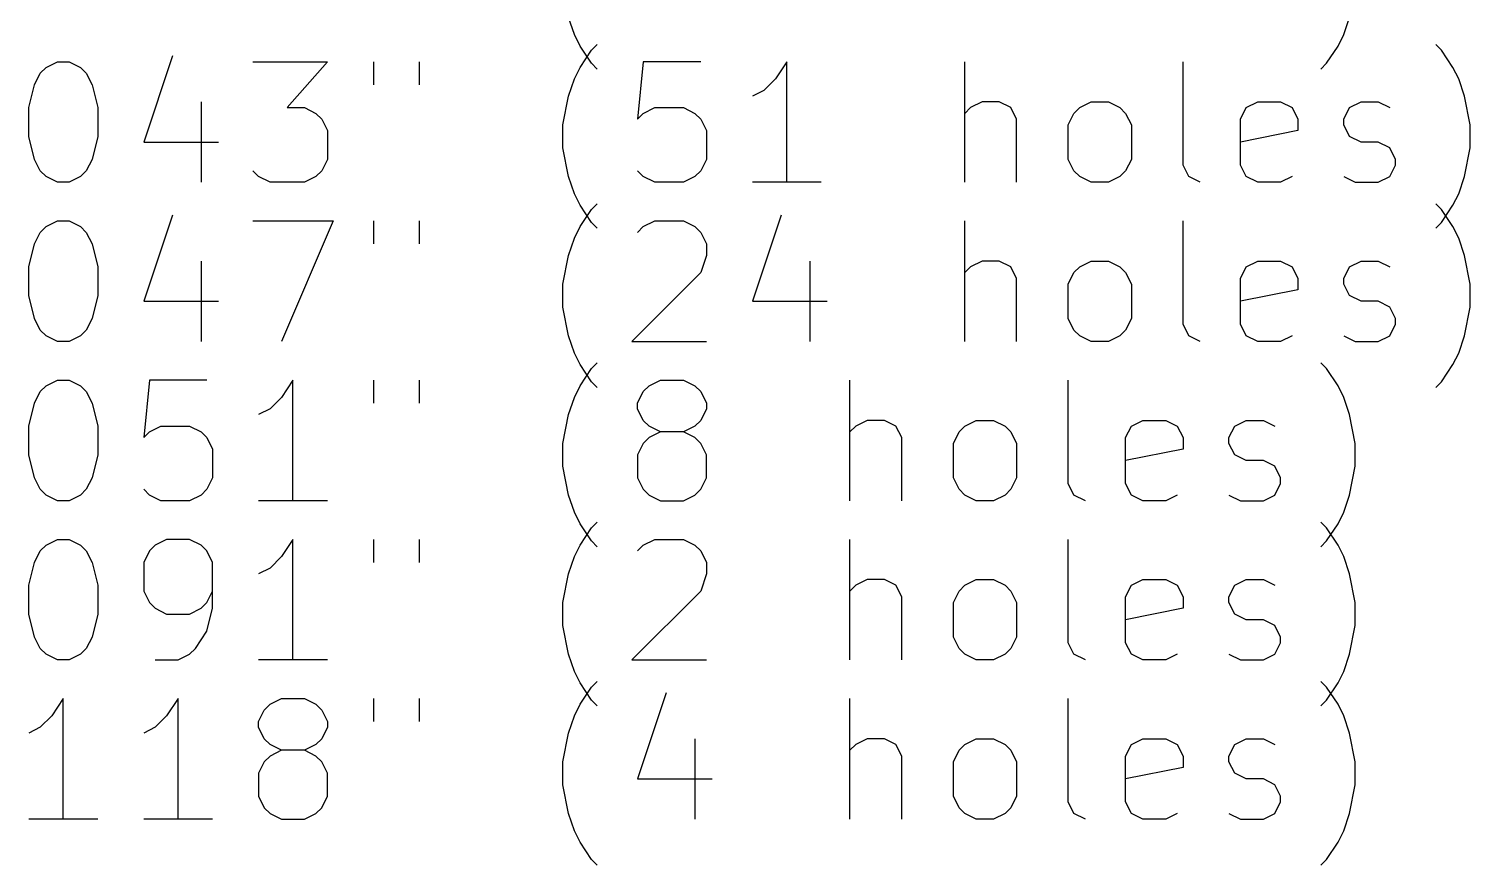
# Model space of a CAD drawing. Extents: x 97 to 184, y -160 to -34.
# Drawn here: x 132.83 to 168.68, y -159.72 to -138.93 of the extents above; entities that cross this region are included whole.
import ezdxf

# ---------------------------------------------------------------- set-up
doc = ezdxf.new("R2010")
doc.units = 0
doc.header["$MEASUREMENT"] = 0
doc.layers.add('BLACK', color=7, linetype='CONTINUOUS')

msp = doc.modelspace()

# ---------------------------------------------------------------- linework, layer by layer
at = {"layer": 'Black'}
for p, q in [((146.398, -139.068), (146.255, -138.639)), ((165.541, -139.068), (165.684, -138.639)), ((146.541, -139.354), (146.398, -139.068)), ((165.398, -139.354), (165.541, -139.068)), ((146.826, -139.782), (146.541, -139.354)), ((146.541, -139.885), (146.826, -139.456)), ((146.826, -139.456), (146.969, -139.314)), ((165.112, -139.782), (165.398, -139.354)), ((167.969, -139.456), (167.826, -139.314)), ((168.255, -139.885), (167.969, -139.456)), ((133.255, -139.885), (133.541, -139.742)), ((133.541, -139.742), (133.826, -139.742)), ((133.826, -139.742), (134.112, -139.885)), ((136.398, -139.599), (135.684, -141.742)), ((138.398, -139.742), (140.255, -139.742)), ((140.255, -139.742), (139.255, -140.885)), ((141.398, -139.742), (141.398, -140.314)), ((142.541, -139.742), (142.541, -140.314)), ((146.969, -139.925), (146.826, -139.782)), ((148.112, -139.742), (147.969, -141.171)), ((149.541, -139.742), (148.112, -139.742)), ((151.684, -139.742), (151.398, -140.171)), ((151.684, -142.742), (151.684, -139.742)), ((156.112, -142.742), (156.112, -139.742)), ((161.541, -142.314), (161.541, -139.742)), ((164.969, -139.925), (165.112, -139.782)), ((132.969, -140.314), (133.112, -140.028)), ((133.112, -140.028), (133.255, -139.885)), ((134.112, -139.885), (134.255, -140.028)), ((134.255, -140.028), (134.398, -140.314)), ((146.255, -140.599), (146.398, -140.171)), ((146.398, -140.171), (146.541, -139.885)), ((151.398, -140.171), (151.112, -140.456)), ((168.398, -140.171), (168.255, -139.885)), ((168.541, -140.599), (168.398, -140.171)), ((132.826, -140.885), (132.969, -140.314)), ((134.398, -140.314), (134.541, -140.885)), ((151.112, -140.456), (150.826, -140.599)), ((132.826, -141.599), (132.826, -140.885)), ((134.541, -140.885), (134.541, -141.599)), ((137.112, -140.742), (137.112, -142.742)), ((139.255, -140.885), (139.684, -140.885)), ((139.684, -140.885), (139.969, -141.028)), ((146.112, -141.314), (146.255, -140.599)), ((148.112, -141.028), (148.398, -140.885)), ((148.398, -140.885), (149.112, -140.885)), ((149.112, -140.885), (149.398, -141.028)), ((156.255, -140.885), (156.112, -141.028)), ((156.541, -140.742), (156.255, -140.885)), ((156.969, -140.742), (156.541, -140.742)), ((157.255, -140.885), (156.969, -140.742)), ((157.398, -141.171), (157.255, -140.885)), ((158.826, -141.028), (158.969, -140.885)), ((158.969, -140.885), (159.255, -140.742)), ((159.255, -140.742), (159.684, -140.742)), ((159.684, -140.742), (159.969, -140.885)), ((159.969, -140.885), (160.112, -141.028)), ((162.969, -141.171), (163.112, -140.885)), ((163.112, -140.885), (163.398, -140.742)), ((163.398, -140.742), (163.969, -140.742)), ((163.969, -140.742), (164.255, -140.885)), ((164.255, -140.885), (164.398, -141.171)), ((165.541, -141.171), (165.684, -140.885)), ((165.684, -140.885), (165.969, -140.742)), ((165.969, -140.742), (166.398, -140.742)), ((166.398, -140.742), (166.684, -140.885)), ((168.684, -141.314), (168.541, -140.599)), ((139.969, -141.028), (140.112, -141.171)), ((140.112, -141.171), (140.255, -141.456)), ((147.969, -141.171), (148.112, -141.028)), ((149.398, -141.028), (149.541, -141.171)), ((149.541, -141.171), (149.684, -141.456)), ((157.398, -142.742), (157.398, -141.171)), ((158.684, -141.314), (158.826, -141.028)), ((160.112, -141.028), (160.255, -141.314)), ((162.969, -142.314), (162.969, -141.171)), ((164.398, -141.171), (164.398, -141.456)), ((165.541, -141.314), (165.541, -141.171)), ((132.969, -142.171), (132.826, -141.599)), ((134.541, -141.599), (134.398, -142.171)), ((140.255, -141.456), (140.255, -142.171)), ((146.112, -141.885), (146.112, -141.314)), ((149.684, -141.456), (149.684, -142.171)), ((158.684, -142.171), (158.684, -141.314)), ((160.255, -141.314), (160.255, -142.171)), ((164.398, -141.456), (162.969, -141.742)), ((165.684, -141.599), (165.541, -141.314)), ((165.969, -141.742), (165.684, -141.599)), ((168.684, -141.885), (168.684, -141.314)), ((135.684, -141.742), (137.541, -141.742)), ((146.255, -142.599), (146.112, -141.885)), ((166.398, -141.742), (165.969, -141.742)), ((166.684, -141.885), (166.398, -141.742)), ((166.826, -142.171), (166.684, -141.885)), ((168.541, -142.599), (168.684, -141.885)), ((133.112, -142.456), (132.969, -142.171)), ((134.398, -142.171), (134.255, -142.456)), ((140.255, -142.171), (140.112, -142.456)), ((149.684, -142.171), (149.541, -142.456)), ((158.826, -142.456), (158.684, -142.171)), ((160.255, -142.171), (160.112, -142.456)), ((161.684, -142.599), (161.541, -142.314)), ((163.112, -142.599), (162.969, -142.314)), ((166.684, -142.599), (166.826, -142.314)), ((166.826, -142.314), (166.826, -142.171)), ((133.255, -142.599), (133.112, -142.456)), ((133.541, -142.742), (133.255, -142.599)), ((134.112, -142.599), (133.826, -142.742)), ((134.255, -142.456), (134.112, -142.599)), ((138.541, -142.599), (138.398, -142.456)), ((138.826, -142.742), (138.541, -142.599)), ((139.969, -142.599), (139.684, -142.742)), ((140.112, -142.456), (139.969, -142.599)), ((146.398, -143.028), (146.255, -142.599)), ((148.112, -142.599), (147.969, -142.456)), ((148.398, -142.742), (148.112, -142.599)), ((149.398, -142.599), (149.112, -142.742)), ((149.541, -142.456), (149.398, -142.599)), ((158.969, -142.599), (158.826, -142.456)), ((159.255, -142.742), (158.969, -142.599)), ((159.969, -142.599), (159.684, -142.742)), ((160.112, -142.456), (159.969, -142.599)), ((161.969, -142.742), (161.684, -142.599)), ((163.398, -142.742), (163.112, -142.599)), ((164.255, -142.599), (163.969, -142.742)), ((165.541, -142.599), (165.826, -142.742)), ((166.398, -142.742), (166.684, -142.599)), ((168.398, -143.028), (168.541, -142.599)), ((133.826, -142.742), (133.541, -142.742)), ((139.684, -142.742), (138.826, -142.742)), ((146.541, -143.314), (146.398, -143.028)), ((149.112, -142.742), (148.398, -142.742)), ((152.541, -142.742), (150.826, -142.742)), ((159.684, -142.742), (159.255, -142.742)), ((163.969, -142.742), (163.398, -142.742)), ((165.826, -142.742), (166.398, -142.742)), ((168.255, -143.314), (168.398, -143.028)), ((146.826, -143.742), (146.541, -143.314)), ((146.541, -143.845), (146.826, -143.416)), ((146.826, -143.416), (146.969, -143.274)), ((167.969, -143.416), (167.826, -143.274)), ((167.969, -143.742), (168.255, -143.314)), ((168.255, -143.845), (167.969, -143.416)), ((133.255, -143.845), (133.541, -143.702)), ((133.541, -143.702), (133.826, -143.702)), ((133.826, -143.702), (134.112, -143.845)), ((136.398, -143.559), (135.684, -145.702)), ((138.398, -143.702), (140.398, -143.702)), ((140.398, -143.702), (139.112, -146.702)), ((141.398, -143.702), (141.398, -144.274)), ((142.541, -143.702), (142.541, -144.274)), ((146.969, -143.885), (146.826, -143.742)), ((148.112, -143.845), (148.398, -143.702)), ((148.398, -143.702), (149.112, -143.702)), ((149.112, -143.702), (149.398, -143.845)), ((151.541, -143.559), (150.826, -145.702)), ((156.112, -146.702), (156.112, -143.702)), ((161.541, -146.274), (161.541, -143.702)), ((167.826, -143.885), (167.969, -143.742)), ((132.969, -144.274), (133.112, -143.988)), ((133.112, -143.988), (133.255, -143.845)), ((134.112, -143.845), (134.255, -143.988)), ((134.255, -143.988), (134.398, -144.274)), ((146.255, -144.559), (146.398, -144.131)), ((146.398, -144.131), (146.541, -143.845)), ((147.969, -143.988), (148.112, -143.845)), ((149.398, -143.845), (149.541, -143.988)), ((149.541, -143.988), (149.684, -144.274)), ((168.398, -144.131), (168.255, -143.845)), ((168.541, -144.559), (168.398, -144.131)), ((132.826, -144.845), (132.969, -144.274)), ((134.398, -144.274), (134.541, -144.845)), ((149.684, -144.274), (149.684, -144.559)), ((132.826, -145.559), (132.826, -144.845)), ((134.541, -144.845), (134.541, -145.559)), ((137.112, -144.702), (137.112, -146.702)), ((146.112, -145.274), (146.255, -144.559)), ((149.684, -144.559), (149.541, -144.988)), ((152.255, -144.702), (152.255, -146.702)), ((156.255, -144.845), (156.112, -144.988)), ((156.541, -144.702), (156.255, -144.845)), ((156.969, -144.702), (156.541, -144.702)), ((157.255, -144.845), (156.969, -144.702)), ((157.398, -145.131), (157.255, -144.845)), ((158.826, -144.988), (158.969, -144.845)), ((158.969, -144.845), (159.255, -144.702)), ((159.255, -144.702), (159.684, -144.702)), ((159.684, -144.702), (159.969, -144.845)), ((159.969, -144.845), (160.112, -144.988)), ((162.969, -145.131), (163.112, -144.845)), ((163.112, -144.845), (163.398, -144.702)), ((163.398, -144.702), (163.969, -144.702)), ((163.969, -144.702), (164.255, -144.845)), ((164.255, -144.845), (164.398, -145.131)), ((165.541, -145.131), (165.684, -144.845)), ((165.684, -144.845), (165.969, -144.702)), ((165.969, -144.702), (166.398, -144.702)), ((166.398, -144.702), (166.684, -144.845)), ((168.684, -145.274), (168.541, -144.559)), ((149.541, -144.988), (147.826, -146.702)), ((157.398, -146.702), (157.398, -145.131)), ((158.684, -145.274), (158.826, -144.988)), ((160.112, -144.988), (160.255, -145.274)), ((162.969, -146.274), (162.969, -145.131)), ((164.398, -145.131), (164.398, -145.416)), ((165.541, -145.274), (165.541, -145.131)), ((132.969, -146.131), (132.826, -145.559)), ((134.541, -145.559), (134.398, -146.131)), ((146.112, -145.845), (146.112, -145.274)), ((158.684, -146.131), (158.684, -145.274)), ((160.255, -145.274), (160.255, -146.131)), ((164.398, -145.416), (162.969, -145.702)), ((165.684, -145.559), (165.541, -145.274)), ((165.969, -145.702), (165.684, -145.559)), ((168.684, -145.845), (168.684, -145.274)), ((135.684, -145.702), (137.541, -145.702)), ((146.255, -146.559), (146.112, -145.845)), ((150.826, -145.702), (152.684, -145.702)), ((166.398, -145.702), (165.969, -145.702)), ((166.684, -145.845), (166.398, -145.702)), ((166.826, -146.131), (166.684, -145.845)), ((168.541, -146.559), (168.684, -145.845)), ((133.112, -146.416), (132.969, -146.131)), ((134.398, -146.131), (134.255, -146.416)), ((158.826, -146.416), (158.684, -146.131)), ((160.255, -146.131), (160.112, -146.416)), ((161.684, -146.559), (161.541, -146.274)), ((163.112, -146.559), (162.969, -146.274)), ((166.684, -146.559), (166.826, -146.274)), ((166.826, -146.274), (166.826, -146.131)), ((133.255, -146.559), (133.112, -146.416)), ((133.541, -146.702), (133.255, -146.559)), ((134.112, -146.559), (133.826, -146.702)), ((134.255, -146.416), (134.112, -146.559)), ((146.398, -146.988), (146.255, -146.559)), ((158.969, -146.559), (158.826, -146.416)), ((159.255, -146.702), (158.969, -146.559)), ((159.969, -146.559), (159.684, -146.702)), ((160.112, -146.416), (159.969, -146.559)), ((161.969, -146.702), (161.684, -146.559)), ((163.398, -146.702), (163.112, -146.559)), ((164.255, -146.559), (163.969, -146.702)), ((165.541, -146.559), (165.826, -146.702)), ((166.398, -146.702), (166.684, -146.559)), ((168.398, -146.988), (168.541, -146.559)), ((133.826, -146.702), (133.541, -146.702)), ((146.541, -147.274), (146.398, -146.988)), ((147.826, -146.702), (149.684, -146.702)), ((159.684, -146.702), (159.255, -146.702)), ((163.969, -146.702), (163.398, -146.702)), ((165.826, -146.702), (166.398, -146.702)), ((168.255, -147.274), (168.398, -146.988)), ((146.826, -147.702), (146.541, -147.274)), ((146.541, -147.805), (146.826, -147.376)), ((146.826, -147.376), (146.969, -147.234)), ((165.112, -147.376), (164.969, -147.234)), ((165.398, -147.805), (165.112, -147.376)), ((167.969, -147.702), (168.255, -147.274)), ((133.255, -147.805), (133.541, -147.662)), ((133.541, -147.662), (133.826, -147.662)), ((133.826, -147.662), (134.112, -147.805)), ((135.826, -147.662), (135.684, -149.091)), ((137.255, -147.662), (135.826, -147.662)), ((139.398, -147.662), (139.112, -148.091)), ((139.398, -150.662), (139.398, -147.662)), ((141.398, -147.662), (141.398, -148.234)), ((142.541, -147.662), (142.541, -148.234)), ((146.969, -147.845), (146.826, -147.702)), ((148.255, -147.805), (148.541, -147.662)), ((148.541, -147.662), (149.112, -147.662)), ((149.112, -147.662), (149.398, -147.805)), ((153.255, -150.662), (153.255, -147.662)), ((158.684, -150.234), (158.684, -147.662)), ((167.826, -147.845), (167.969, -147.702)), ((132.969, -148.234), (133.112, -147.948)), ((133.112, -147.948), (133.255, -147.805)), ((134.112, -147.805), (134.255, -147.948)), ((134.255, -147.948), (134.398, -148.234)), ((139.112, -148.091), (138.826, -148.376)), ((146.255, -148.519), (146.398, -148.091)), ((146.398, -148.091), (146.541, -147.805)), ((147.969, -148.234), (148.112, -147.948)), ((148.112, -147.948), (148.255, -147.805)), ((149.398, -147.805), (149.541, -147.948)), ((149.541, -147.948), (149.684, -148.234)), ((165.541, -148.091), (165.398, -147.805)), ((165.684, -148.519), (165.541, -148.091)), ((132.826, -148.805), (132.969, -148.234)), ((134.398, -148.234), (134.541, -148.805)), ((138.826, -148.376), (138.541, -148.519)), ((147.969, -148.376), (147.969, -148.234)), ((148.112, -148.662), (147.969, -148.376)), ((149.684, -148.376), (149.541, -148.662)), ((149.684, -148.234), (149.684, -148.376)), ((132.826, -149.519), (132.826, -148.805)), ((134.541, -148.805), (134.541, -149.519)), ((135.826, -148.948), (136.112, -148.805)), ((136.112, -148.805), (136.826, -148.805)), ((136.826, -148.805), (137.112, -148.948)), ((146.112, -149.234), (146.255, -148.519)), ((148.255, -148.805), (148.112, -148.662)), ((148.541, -148.948), (148.255, -148.805)), ((149.398, -148.805), (149.112, -148.948)), ((149.541, -148.662), (149.398, -148.805)), ((153.398, -148.805), (153.255, -148.948)), ((153.684, -148.662), (153.398, -148.805)), ((154.112, -148.662), (153.684, -148.662)), ((154.398, -148.805), (154.112, -148.662)), ((154.541, -149.091), (154.398, -148.805)), ((155.969, -148.948), (156.112, -148.805)), ((156.112, -148.805), (156.398, -148.662)), ((156.398, -148.662), (156.826, -148.662)), ((156.826, -148.662), (157.112, -148.805)), ((157.112, -148.805), (157.255, -148.948)), ((160.112, -149.091), (160.255, -148.805)), ((160.255, -148.805), (160.541, -148.662)), ((160.541, -148.662), (161.112, -148.662)), ((161.112, -148.662), (161.398, -148.805)), ((161.398, -148.805), (161.541, -149.091)), ((162.684, -149.091), (162.826, -148.805)), ((162.826, -148.805), (163.112, -148.662)), ((163.112, -148.662), (163.541, -148.662)), ((163.541, -148.662), (163.826, -148.805)), ((165.826, -149.234), (165.684, -148.519)), ((135.684, -149.091), (135.826, -148.948)), ((137.112, -148.948), (137.255, -149.091)), ((137.255, -149.091), (137.398, -149.376)), ((148.255, -149.091), (148.112, -149.234)), ((148.541, -148.948), (148.255, -149.091)), ((149.112, -148.948), (148.541, -148.948)), ((149.398, -149.091), (149.112, -148.948)), ((149.541, -149.234), (149.398, -149.091)), ((154.541, -150.662), (154.541, -149.091)), ((155.826, -149.234), (155.969, -148.948)), ((157.255, -148.948), (157.398, -149.234)), ((160.112, -150.234), (160.112, -149.091)), ((161.541, -149.091), (161.541, -149.376)), ((162.684, -149.234), (162.684, -149.091)), ((132.969, -150.091), (132.826, -149.519)), ((134.541, -149.519), (134.398, -150.091)), ((137.398, -149.376), (137.398, -150.091)), ((146.112, -149.805), (146.112, -149.234)), ((148.112, -149.234), (147.969, -149.519)), ((147.969, -149.519), (147.969, -150.091)), ((149.684, -149.519), (149.541, -149.234)), ((149.684, -150.091), (149.684, -149.519)), ((155.826, -150.091), (155.826, -149.234)), ((157.398, -149.234), (157.398, -150.091)), ((161.541, -149.376), (160.112, -149.662)), ((162.826, -149.519), (162.684, -149.234)), ((163.112, -149.662), (162.826, -149.519)), ((165.826, -149.805), (165.826, -149.234)), ((146.255, -150.519), (146.112, -149.805)), ((163.541, -149.662), (163.112, -149.662)), ((163.826, -149.805), (163.541, -149.662)), ((163.969, -150.091), (163.826, -149.805)), ((165.684, -150.519), (165.826, -149.805)), ((133.112, -150.376), (132.969, -150.091)), ((134.398, -150.091), (134.255, -150.376)), ((137.398, -150.091), (137.255, -150.376)), ((147.969, -150.091), (148.112, -150.376)), ((149.541, -150.376), (149.684, -150.091)), ((155.969, -150.376), (155.826, -150.091)), ((157.398, -150.091), (157.255, -150.376)), ((158.826, -150.519), (158.684, -150.234)), ((160.255, -150.519), (160.112, -150.234)), ((163.826, -150.519), (163.969, -150.234)), ((163.969, -150.234), (163.969, -150.091)), ((133.255, -150.519), (133.112, -150.376)), ((133.541, -150.662), (133.255, -150.519)), ((134.112, -150.519), (133.826, -150.662)), ((134.255, -150.376), (134.112, -150.519)), ((135.826, -150.519), (135.684, -150.376)), ((136.112, -150.662), (135.826, -150.519)), ((137.112, -150.519), (136.826, -150.662)), ((137.255, -150.376), (137.112, -150.519)), ((146.398, -150.948), (146.255, -150.519)), ((148.112, -150.376), (148.255, -150.519)), ((148.255, -150.519), (148.541, -150.662)), ((149.112, -150.662), (149.398, -150.519)), ((149.398, -150.519), (149.541, -150.376)), ((156.112, -150.519), (155.969, -150.376)), ((156.398, -150.662), (156.112, -150.519)), ((157.112, -150.519), (156.826, -150.662)), ((157.255, -150.376), (157.112, -150.519)), ((159.112, -150.662), (158.826, -150.519)), ((160.541, -150.662), (160.255, -150.519)), ((161.398, -150.519), (161.112, -150.662)), ((162.684, -150.519), (162.969, -150.662)), ((163.541, -150.662), (163.826, -150.519)), ((165.541, -150.948), (165.684, -150.519)), ((133.826, -150.662), (133.541, -150.662)), ((136.826, -150.662), (136.112, -150.662)), ((140.255, -150.662), (138.541, -150.662)), ((146.541, -151.234), (146.398, -150.948)), ((148.541, -150.662), (149.112, -150.662)), ((156.826, -150.662), (156.398, -150.662)), ((161.112, -150.662), (160.541, -150.662)), ((162.969, -150.662), (163.541, -150.662)), ((165.398, -151.234), (165.541, -150.948)), ((146.826, -151.662), (146.541, -151.234)), ((146.826, -151.336), (146.969, -151.194)), ((165.112, -151.336), (164.969, -151.194)), ((165.112, -151.662), (165.398, -151.234)), ((133.255, -151.765), (133.541, -151.622)), ((133.541, -151.622), (133.826, -151.622)), ((133.826, -151.622), (134.112, -151.765)), ((136.255, -151.622), (135.969, -151.765)), ((136.826, -151.622), (136.255, -151.622)), ((137.112, -151.765), (136.826, -151.622)), ((139.398, -151.622), (139.112, -152.051)), ((139.398, -154.622), (139.398, -151.622)), ((141.398, -151.622), (141.398, -152.194)), ((142.541, -151.622), (142.541, -152.194)), ((146.541, -151.765), (146.826, -151.336)), ((146.969, -151.805), (146.826, -151.662)), ((148.112, -151.765), (148.398, -151.622)), ((148.398, -151.622), (149.112, -151.622)), ((149.112, -151.622), (149.398, -151.765)), ((153.255, -154.622), (153.255, -151.622)), ((158.684, -154.194), (158.684, -151.622)), ((164.969, -151.805), (165.112, -151.662)), ((165.398, -151.765), (165.112, -151.336)), ((132.969, -152.194), (133.112, -151.908)), ((133.112, -151.908), (133.255, -151.765)), ((134.112, -151.765), (134.255, -151.908)), ((134.255, -151.908), (134.398, -152.194)), ((135.826, -151.908), (135.684, -152.194)), ((135.969, -151.765), (135.826, -151.908)), ((137.255, -151.908), (137.112, -151.765)), ((137.398, -152.194), (137.255, -151.908)), ((146.398, -152.051), (146.541, -151.765)), ((147.969, -151.908), (148.112, -151.765)), ((149.398, -151.765), (149.541, -151.908)), ((149.541, -151.908), (149.684, -152.194)), ((165.541, -152.051), (165.398, -151.765)), ((132.826, -152.765), (132.969, -152.194)), ((134.398, -152.194), (134.541, -152.765)), ((135.684, -152.194), (135.684, -152.908)), ((137.398, -153.336), (137.398, -152.194)), ((138.826, -152.336), (138.541, -152.479)), ((139.112, -152.051), (138.826, -152.336)), ((146.255, -152.479), (146.398, -152.051)), ((149.684, -152.194), (149.684, -152.479)), ((165.684, -152.479), (165.541, -152.051)), ((146.112, -153.194), (146.255, -152.479)), ((149.684, -152.479), (149.541, -152.908)), ((153.684, -152.622), (153.398, -152.765)), ((154.112, -152.622), (153.684, -152.622)), ((154.398, -152.765), (154.112, -152.622)), ((156.112, -152.765), (156.398, -152.622)), ((156.398, -152.622), (156.826, -152.622)), ((156.826, -152.622), (157.112, -152.765)), ((160.255, -152.765), (160.541, -152.622)), ((160.541, -152.622), (161.112, -152.622)), ((161.112, -152.622), (161.398, -152.765)), ((162.826, -152.765), (163.112, -152.622)), ((163.112, -152.622), (163.541, -152.622)), ((163.541, -152.622), (163.826, -152.765)), ((165.826, -153.194), (165.684, -152.479)), ((132.826, -153.479), (132.826, -152.765)), ((134.541, -152.765), (134.541, -153.479)), ((135.684, -152.908), (135.826, -153.194)), ((137.255, -153.194), (137.398, -152.908)), ((149.541, -152.908), (147.826, -154.622)), ((153.398, -152.765), (153.255, -152.908)), ((154.541, -153.051), (154.398, -152.765)), ((154.541, -154.622), (154.541, -153.051)), ((155.826, -153.194), (155.969, -152.908)), ((155.969, -152.908), (156.112, -152.765)), ((157.112, -152.765), (157.255, -152.908)), ((157.255, -152.908), (157.398, -153.194)), ((160.112, -153.051), (160.255, -152.765)), ((160.112, -154.194), (160.112, -153.051)), ((161.398, -152.765), (161.541, -153.051)), ((161.541, -153.051), (161.541, -153.336)), ((162.684, -153.051), (162.826, -152.765)), ((162.684, -153.194), (162.684, -153.051)), ((135.826, -153.194), (135.969, -153.336)), ((135.969, -153.336), (136.255, -153.479)), ((136.826, -153.479), (137.112, -153.336)), ((137.112, -153.336), (137.255, -153.194)), ((137.255, -153.908), (137.398, -153.336)), ((146.112, -153.765), (146.112, -153.194)), ((155.826, -154.051), (155.826, -153.194)), ((157.398, -153.194), (157.398, -154.051)), ((161.541, -153.336), (160.112, -153.622)), ((162.826, -153.479), (162.684, -153.194)), ((165.826, -153.765), (165.826, -153.194)), ((132.969, -154.051), (132.826, -153.479)), ((134.541, -153.479), (134.398, -154.051)), ((136.255, -153.479), (136.826, -153.479)), ((146.255, -154.479), (146.112, -153.765)), ((163.112, -153.622), (162.826, -153.479)), ((163.541, -153.622), (163.112, -153.622)), ((163.826, -153.765), (163.541, -153.622)), ((163.969, -154.051), (163.826, -153.765)), ((165.684, -154.479), (165.826, -153.765)), ((133.112, -154.336), (132.969, -154.051)), ((134.398, -154.051), (134.255, -154.336)), ((136.969, -154.336), (137.255, -153.908)), ((155.969, -154.336), (155.826, -154.051)), ((157.398, -154.051), (157.255, -154.336)), ((163.969, -154.194), (163.969, -154.051)), ((133.255, -154.479), (133.112, -154.336)), ((133.541, -154.622), (133.255, -154.479)), ((134.112, -154.479), (133.826, -154.622)), ((134.255, -154.336), (134.112, -154.479)), ((136.541, -154.622), (136.826, -154.479)), ((136.826, -154.479), (136.969, -154.336)), ((146.398, -154.908), (146.255, -154.479)), ((156.112, -154.479), (155.969, -154.336)), ((156.398, -154.622), (156.112, -154.479)), ((157.112, -154.479), (156.826, -154.622)), ((157.255, -154.336), (157.112, -154.479)), ((158.826, -154.479), (158.684, -154.194)), ((159.112, -154.622), (158.826, -154.479)), ((160.255, -154.479), (160.112, -154.194)), ((160.541, -154.622), (160.255, -154.479)), ((161.398, -154.479), (161.112, -154.622)), ((162.684, -154.479), (162.969, -154.622)), ((163.541, -154.622), (163.826, -154.479)), ((163.826, -154.479), (163.969, -154.194)), ((165.541, -154.908), (165.684, -154.479)), ((133.826, -154.622), (133.541, -154.622)), ((135.969, -154.622), (136.541, -154.622)), ((140.255, -154.622), (138.541, -154.622)), ((147.826, -154.622), (149.684, -154.622)), ((156.826, -154.622), (156.398, -154.622)), ((161.112, -154.622), (160.541, -154.622)), ((162.969, -154.622), (163.541, -154.622)), ((146.541, -155.194), (146.398, -154.908)), ((146.826, -155.622), (146.541, -155.194)), ((146.826, -155.296), (146.969, -155.154)), ((165.112, -155.296), (164.969, -155.154)), ((165.112, -155.622), (165.398, -155.194)), ((165.398, -155.194), (165.541, -154.908)), ((133.684, -155.582), (133.398, -156.011)), ((133.684, -158.582), (133.684, -155.582)), ((136.541, -155.582), (136.255, -156.011)), ((136.541, -158.582), (136.541, -155.582)), ((138.826, -155.725), (139.112, -155.582)), ((139.112, -155.582), (139.684, -155.582)), ((139.684, -155.582), (139.969, -155.725)), ((141.398, -155.582), (141.398, -156.154)), ((142.541, -155.582), (142.541, -156.154)), ((146.541, -155.725), (146.826, -155.296)), ((146.969, -155.765), (146.826, -155.622)), ((148.684, -155.439), (147.969, -157.582)), ((153.255, -158.582), (153.255, -155.582)), ((158.684, -158.154), (158.684, -155.582)), ((164.969, -155.765), (165.112, -155.622)), ((165.398, -155.725), (165.112, -155.296)), ((138.541, -156.154), (138.684, -155.868)), ((138.684, -155.868), (138.826, -155.725)), ((139.969, -155.725), (140.112, -155.868)), ((140.112, -155.868), (140.255, -156.154)), ((146.398, -156.011), (146.541, -155.725)), ((165.541, -156.011), (165.398, -155.725)), ((133.112, -156.296), (132.826, -156.439)), ((133.398, -156.011), (133.112, -156.296)), ((135.969, -156.296), (135.684, -156.439)), ((136.255, -156.011), (135.969, -156.296)), ((138.541, -156.296), (138.541, -156.154)), ((138.684, -156.582), (138.541, -156.296)), ((140.255, -156.296), (140.112, -156.582)), ((140.255, -156.154), (140.255, -156.296)), ((146.255, -156.439), (146.398, -156.011)), ((165.684, -156.439), (165.541, -156.011)), ((138.826, -156.725), (138.684, -156.582)), ((140.112, -156.582), (139.969, -156.725)), ((146.112, -157.154), (146.255, -156.439)), ((149.398, -156.582), (149.398, -158.582)), ((153.684, -156.582), (153.398, -156.725)), ((154.112, -156.582), (153.684, -156.582)), ((154.398, -156.725), (154.112, -156.582)), ((156.112, -156.725), (156.398, -156.582)), ((156.398, -156.582), (156.826, -156.582)), ((156.826, -156.582), (157.112, -156.725)), ((160.255, -156.725), (160.541, -156.582)), ((160.541, -156.582), (161.112, -156.582)), ((161.112, -156.582), (161.398, -156.725)), ((162.826, -156.725), (163.112, -156.582)), ((163.112, -156.582), (163.541, -156.582)), ((163.541, -156.582), (163.826, -156.725)), ((165.826, -157.154), (165.684, -156.439)), ((138.826, -157.011), (138.684, -157.154)), ((139.112, -156.868), (138.826, -156.725)), ((139.112, -156.868), (138.826, -157.011)), ((139.684, -156.868), (139.112, -156.868)), ((139.969, -156.725), (139.684, -156.868)), ((139.969, -157.011), (139.684, -156.868)), ((140.112, -157.154), (139.969, -157.011)), ((153.398, -156.725), (153.255, -156.868)), ((154.541, -157.011), (154.398, -156.725)), ((154.541, -158.582), (154.541, -157.011)), ((155.826, -157.154), (155.969, -156.868)), ((155.969, -156.868), (156.112, -156.725)), ((157.112, -156.725), (157.255, -156.868)), ((157.255, -156.868), (157.398, -157.154)), ((160.112, -157.011), (160.255, -156.725)), ((160.112, -158.154), (160.112, -157.011)), ((161.398, -156.725), (161.541, -157.011)), ((161.541, -157.011), (161.541, -157.296)), ((162.684, -157.011), (162.826, -156.725)), ((162.684, -157.154), (162.684, -157.011)), ((138.684, -157.154), (138.541, -157.439)), ((140.255, -157.439), (140.112, -157.154)), ((146.112, -157.725), (146.112, -157.154)), ((155.826, -158.011), (155.826, -157.154)), ((157.398, -157.154), (157.398, -158.011)), ((161.541, -157.296), (160.112, -157.582)), ((162.826, -157.439), (162.684, -157.154)), ((165.826, -157.725), (165.826, -157.154)), ((138.541, -157.439), (138.541, -158.011)), ((140.255, -158.011), (140.255, -157.439)), ((146.255, -158.439), (146.112, -157.725)), ((147.969, -157.582), (149.826, -157.582)), ((163.112, -157.582), (162.826, -157.439)), ((163.541, -157.582), (163.112, -157.582)), ((163.826, -157.725), (163.541, -157.582)), ((163.969, -158.011), (163.826, -157.725)), ((165.684, -158.439), (165.826, -157.725)), ((138.541, -158.011), (138.684, -158.296)), ((140.112, -158.296), (140.255, -158.011)), ((155.969, -158.296), (155.826, -158.011)), ((157.398, -158.011), (157.255, -158.296)), ((163.969, -158.154), (163.969, -158.011)), ((138.684, -158.296), (138.826, -158.439)), ((138.826, -158.439), (139.112, -158.582)), ((139.684, -158.582), (139.969, -158.439)), ((139.969, -158.439), (140.112, -158.296)), ((146.398, -158.868), (146.255, -158.439)), ((156.112, -158.439), (155.969, -158.296)), ((156.398, -158.582), (156.112, -158.439)), ((157.112, -158.439), (156.826, -158.582)), ((157.255, -158.296), (157.112, -158.439)), ((158.826, -158.439), (158.684, -158.154)), ((159.112, -158.582), (158.826, -158.439)), ((160.255, -158.439), (160.112, -158.154)), ((160.541, -158.582), (160.255, -158.439)), ((161.398, -158.439), (161.112, -158.582)), ((162.684, -158.439), (162.969, -158.582)), ((163.541, -158.582), (163.826, -158.439)), ((163.826, -158.439), (163.969, -158.154)), ((165.541, -158.868), (165.684, -158.439)), ((134.541, -158.582), (132.826, -158.582)), ((137.398, -158.582), (135.684, -158.582)), ((139.112, -158.582), (139.684, -158.582)), ((156.826, -158.582), (156.398, -158.582)), ((161.112, -158.582), (160.541, -158.582)), ((162.969, -158.582), (163.541, -158.582)), ((146.541, -159.154), (146.398, -158.868)), ((146.826, -159.582), (146.541, -159.154)), ((165.112, -159.582), (165.398, -159.154)), ((165.398, -159.154), (165.541, -158.868)), ((146.969, -159.725), (146.826, -159.582)), ((164.969, -159.725), (165.112, -159.582))]:
    msp.add_line(p, q, dxfattribs=at)

doc.saveas('drawing.dxf')
